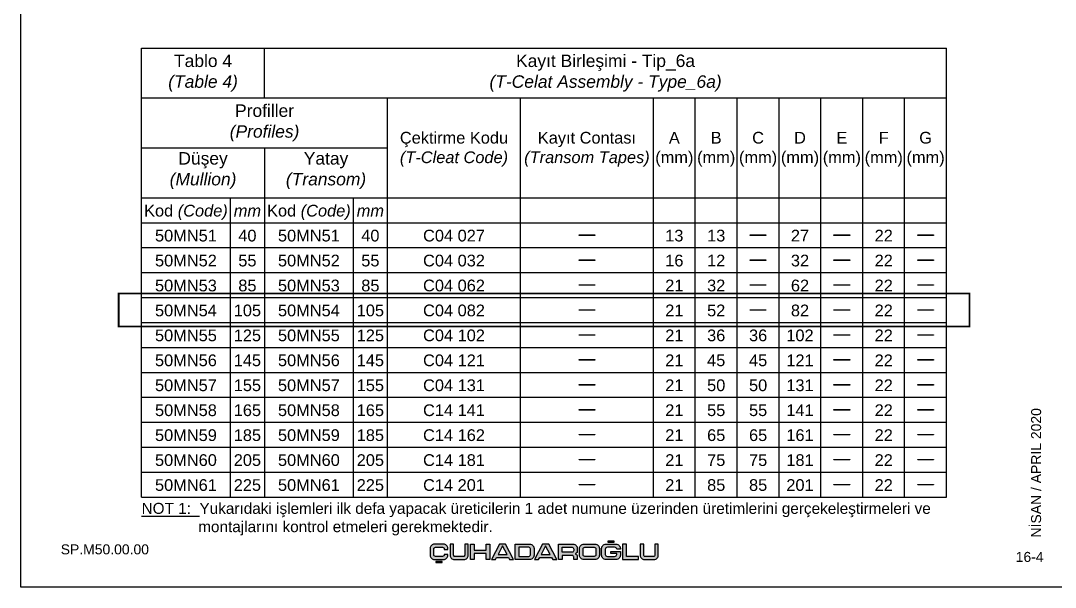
# Model space of a CAD drawing. Header units: millimetres. Extents: x 226 to 1066, y 456 to 1447.
# Drawn here: x 225.7 to 433.3, y 456 to 569.6 of the extents above; entities that cross this region are included whole.
import ezdxf

# ---------------------------------------------------------------- set-up
doc = ezdxf.new("R2010")
doc.units = ezdxf.units.MM
for name, color, linetype in [('ANTET', 140, 'Continuous'), ('nokta', 140, 'Continuous'), ('yazı_numara_k', 11, 'Continuous')]:
    doc.layers.add(name, color=color, linetype=linetype)
doc.styles.get("Standard").update_dxf_attribs({"font": 'arial.ttf'})

# ---------------------------------------------------------------- blocks, each defined once
blk = doc.blocks.new('TABLO - KM1')
at = {"color": 0}
for p, q in [((-283.74, 1797.96), (-122.25, 1797.96)), ((-283.74, 1707.96), (-283.74, 1797.96)), ((-259.07, 1787.96), (-259.07, 1797.96)), ((-122.25, 1707.96), (-122.25, 1797.96)), ((-283.74, 1787.96), (-122.25, 1787.96)), ((-234.4, 1707.96), (-234.4, 1787.96)), ((-207.73, 1707.96), (-207.73, 1787.96)), ((-181.06, 1707.96), (-181.06, 1787.96)), ((-172.66, 1707.96), (-172.66, 1787.96)), ((-164.26, 1707.96), (-164.26, 1787.96)), ((-155.85, 1707.96), (-155.85, 1787.96)), ((-147.45, 1707.96), (-147.45, 1787.96)), ((-139.05, 1707.96), (-139.05, 1787.96)), ((-130.65, 1707.96), (-130.65, 1787.96)), ((-283.74, 1777.96), (-234.4, 1777.96)), ((-259.07, 1777.96), (-259.07, 1707.96)), ((-283.74, 1767.96), (-122.25, 1767.96)), ((-265.95, 1767.96), (-265.95, 1707.96)), ((-241.28, 1767.96), (-241.28, 1707.96)), ((-283.74, 1762.96), (-122.25, 1762.96)), ((-283.74, 1757.96), (-122.25, 1757.96)), ((-283.74, 1757.96), (-122.25, 1757.96)), ((-283.74, 1752.96), (-122.25, 1752.96)), ((-283.74, 1752.96), (-122.25, 1752.96)), ((-283.74, 1747.96), (-122.25, 1747.96)), ((-283.74, 1747.96), (-122.25, 1747.96)), ((-283.74, 1742.96), (-122.25, 1742.96)), ((-283.74, 1742.96), (-122.25, 1742.96)), ((-283.74, 1737.96), (-122.25, 1737.96)), ((-283.74, 1737.96), (-122.25, 1737.96)), ((-283.74, 1732.96), (-122.25, 1732.96)), ((-283.74, 1732.96), (-122.25, 1732.96)), ((-283.74, 1727.96), (-122.25, 1727.96)), ((-283.74, 1727.96), (-122.25, 1727.96)), ((-283.74, 1722.96), (-122.25, 1722.96)), ((-283.74, 1722.96), (-122.25, 1722.96)), ((-283.74, 1717.96), (-122.25, 1717.96)), ((-283.74, 1717.96), (-122.25, 1717.96)), ((-283.74, 1712.96), (-122.25, 1712.96)), ((-283.74, 1712.96), (-122.25, 1712.96)), ((-283.74, 1707.96), (-122.25, 1707.96)), ((-283.74, 1707.96), (-122.25, 1707.96))]:
    blk.add_line(p, q, dxfattribs=at)
at = {"layer": 'yazı_numara_k', "color": 0, "attachment_point": 1}
for s, insert, char_height, width in [('{\\pxqc,t2.646;Profiller\\P\\fArial|b0|i1|c0|p0;(Profiles)}', (-283.74, 1786.67), 2.5, 49.3422), ('{\\pxqc,t2.81489;Çektirme Kodu\\P\\fArial|b0|i1|c0|p0;(T-Cleat Code)}', (-234.4, 1781.17), 2.35, 26.6711), ('{\\pxqc,t2.81489;Kayıt Contası\\P\\fArial|b0|i1|c0|p0;(Transom Tapes)}', (-207.73, 1781.17), 2.35, 26.6711), ('{\\pxqc,t2.81489;A\\P(mm)}', (-181.06, 1781.17), 2.35, 8.402), ('{\\pxqc,t2.81489;B\\P(mm)}', (-172.66, 1781.17), 2.35, 8.402), ('{\\pxqc,t2.81489;C\\P(mm)}', (-164.26, 1781.17), 2.35, 8.402), ('{\\pxqc,t2.81489;D\\P(mm)}', (-155.85, 1781.17), 2.35, 8.402), ('{\\pxqc,t2.81489;E\\P(mm)}', (-147.45, 1781.17), 2.35, 8.402), ('{\\pxqc,t2.81489;F\\P(mm)}', (-139.05, 1781.17), 2.35, 8.402), ('{\\pxqc,t2.81489;G\\P(mm)}', (-130.65, 1781.17), 2.35, 8.402), ('{\\pxqc,t2.646;Düşey\\P\\fArial|b0|i1|c0|p0;(Mullion)}', (-283.74, 1777.11), 2.5, 24.6711), ('{\\pxqc,t2.646;Yatay\\P\\fArial|b0|i1|c0|p0;(Transom)}', (-259.07, 1777.11), 2.5, 24.6711), ('{\\pxqc,t2.81489;Kod \\fArial|b0|i1|c0|p0;(Code)}', (-283.74, 1766.55), 2.35, 17.7925), ('{\\pxqc,t2.81489;Kod \\fArial|b0|i1|c0|p0;(Code)}', (-259.07, 1766.55), 2.35, 17.7925), ('{\\pxqc,t2.81489;\\fArial|b0|i1|c0|p0;mm}', (-265.95, 1766.55), 2.35, 6.8786), ('{\\pxqc,t2.81489;\\fArial|b0|i1|c0|p0;mm}', (-241.28, 1766.55), 2.35, 6.8786)]:
    blk.add_mtext(s, dxfattribs=dict(at, insert=insert, char_height=char_height, width=width))
blk = doc.blocks.new('NOT1A')
at = {"layer": 'nokta', "color": 0, "insert": (24.25, 1931.48), "char_height": 2.2, "width": 182.2788, "attachment_point": 1}
blk.add_mtext('{\\fArial|b0|i0|c162|p18;\\LNOT 1:\\l  Yukarıdaki işlemleri ilk defa yapacak üreticilerin 1 adet numune üzerinden üretimlerini gerçekeleştirmeleri ve \\P^I   montajlarını kontrol etmeleri gerekmektedir.}', dxfattribs=at)
blk = doc.blocks.new('ÇUHADAROĞLU')
at = {"layer": 'ANTET'}
h = blk.add_hatch(color=7, dxfattribs=at)
h.paths.add_polyline_path([(159.1, 19.64, -0.414214), (159.42, 19.96), (160.84, 19.96, -0.414214), (161.16, 19.64), (161.16, 19.54), (161.9, 19.54), (161.9, 19.73, 0.414214), (161.05, 20.59), (159.21, 20.59, 0.414214), (158.36, 19.73), (158.36, 18.36, 0.414214), (159.21, 17.51), (161.05, 17.51, 0.414214), (161.9, 18.36), (161.9, 18.55), (161.16, 18.55), (161.16, 18.46, -0.414214), (160.84, 18.13), (159.42, 18.13, -0.414214), (159.1, 18.46)])
h.paths.add_polyline_path([(159.48, 17.12), (159.48, 16.9), (160.78, 16.9), (160.78, 17.12)])
h.paths.add_polyline_path([(165.15, 17.51, 0.414214), (166, 18.36), (166, 20.59), (165.29, 20.59), (165.29, 18.39, -0.414214), (165.03, 18.13), (163.32, 18.13, -0.414214), (163.06, 18.39), (163.06, 20.59), (162.35, 20.59), (162.35, 18.36, 0.414214), (163.2, 17.51)])
h.paths.add_polyline_path([(167.19, 18.73), (169.58, 18.73), (169.58, 17.51), (170.32, 17.51), (170.32, 20.59), (169.58, 20.59), (169.58, 19.36), (167.19, 19.36), (167.19, 20.59), (166.45, 20.59), (166.45, 17.51), (167.19, 17.51)])
h.paths.add_polyline_path([(170.66, 17.51), (171.46, 17.51), (171.69, 17.95), (174.05, 17.95), (174.29, 17.51), (175.09, 17.51), (173.48, 20.6), (172.27, 20.6)])
h.paths.add_polyline_path([(171.97, 18.49), (172.87, 20.23), (173.78, 18.49)], flags=16)
h.paths.add_polyline_path([(175.43, 17.51), (178.34, 17.51, 0.414214), (179.19, 18.36), (179.19, 19.73, 0.414214), (178.34, 20.59), (175.43, 20.59)])
h.paths.add_polyline_path([(176.14, 19.96), (178.15, 19.96, -0.414214), (178.47, 19.64), (178.47, 18.46, -0.414214), (178.15, 18.13), (176.14, 18.13)], flags=16)
h.paths.add_polyline_path([(180.34, 17.95), (182.7, 17.95), (182.94, 17.51), (183.74, 17.51), (182.13, 20.6), (180.92, 20.6), (179.31, 17.51), (180.11, 17.51)])
h.paths.add_polyline_path([(180.62, 18.49), (181.52, 20.23), (182.43, 18.49)], flags=16)
h.paths.add_polyline_path([(184.84, 18.34), (186.84, 18.34, -0.414214), (187.17, 18.02), (187.17, 17.51), (187.88, 17.51), (187.88, 18.21, 0.203358), (187.78, 18.44, 0.098259), (187.5, 18.62), (187.5, 18.7, 0.058399), (187.74, 18.83, 0.246853), (187.88, 19.09), (187.88, 19.73, 0.414214), (187.03, 20.59), (184.13, 20.59), (184.13, 17.51), (184.84, 17.51)])
h.paths.add_polyline_path([(184.84, 18.99), (184.84, 19.96), (186.82, 19.96, -0.414214), (187.17, 19.61), (187.17, 19.31, -0.414214), (186.84, 18.99)], flags=16)
h.paths.add_polyline_path([(191.45, 17.51, 0.414214), (192.31, 18.36), (192.31, 19.73, 0.414214), (191.45, 20.59), (189.19, 20.59, 0.414214), (188.33, 19.73), (188.33, 18.36, 0.414214), (189.19, 17.51)])
h.paths.add_polyline_path([(189.37, 18.13, -0.414214), (189.05, 18.46), (189.05, 19.64, -0.414214), (189.37, 19.96), (191.27, 19.96, -0.414214), (191.59, 19.64), (191.59, 18.46, -0.414214), (191.27, 18.13)], flags=16)
h.paths.add_polyline_path([(193.61, 17.51), (195.66, 17.51, 0.414214), (196.51, 18.36), (196.51, 19.11), (194.59, 19.11), (194.59, 18.7), (195.78, 18.7), (195.78, 18.54, -0.414214), (195.37, 18.13), (193.9, 18.13, -0.414214), (193.49, 18.54), (193.49, 19.55, -0.414214), (193.9, 19.96), (195.37, 19.96, -0.407741), (195.78, 19.56), (196.51, 19.56), (196.51, 19.73, 0.414214), (195.66, 20.59), (193.61, 20.59, 0.414214), (192.76, 19.73), (192.76, 18.36, 0.414214)])
h.paths.add_polyline_path([(195.28, 20.97), (195.28, 21.19), (193.99, 21.19), (193.99, 20.97)])
h.paths.add_polyline_path([(200.14, 17.51), (200.14, 18.13), (197.76, 18.13), (197.76, 20.59), (196.97, 20.59), (196.97, 17.51)])
h.paths.add_polyline_path([(201.2, 18.39), (201.2, 20.59), (200.48, 20.59), (200.48, 18.36, 0.414214), (201.34, 17.51), (203.28, 17.51, 0.414214), (204.13, 18.36), (204.13, 20.59), (203.42, 20.59), (203.42, 18.39, -0.414214), (203.16, 18.13), (201.46, 18.13, -0.414214)])
h = blk.add_hatch(color=7, dxfattribs=at)
h.paths.add_polyline_path([(159.1, 19.64, -0.414214), (159.42, 19.96), (160.84, 19.96, -0.414214), (161.16, 19.64), (161.16, 19.54), (161.9, 19.54), (161.9, 19.73, 0.414214), (161.05, 20.59), (159.21, 20.59, 0.414214), (158.36, 19.73), (158.36, 18.36, 0.414214), (159.21, 17.51), (161.05, 17.51, 0.414214), (161.9, 18.36), (161.9, 18.55), (161.16, 18.55), (161.16, 18.46, -0.414214), (160.84, 18.13), (159.42, 18.13, -0.414214), (159.1, 18.46)])
h.paths.add_polyline_path([(159.48, 17.12), (159.48, 16.9), (160.78, 16.9), (160.78, 17.12)])
h.paths.add_polyline_path([(165.15, 17.51, 0.414214), (166, 18.36), (166, 20.59), (165.29, 20.59), (165.29, 18.39, -0.414214), (165.03, 18.13), (163.32, 18.13, -0.414214), (163.06, 18.39), (163.06, 20.59), (162.35, 20.59), (162.35, 18.36, 0.414214), (163.2, 17.51)])
h.paths.add_polyline_path([(167.19, 18.73), (169.58, 18.73), (169.58, 17.51), (170.32, 17.51), (170.32, 20.59), (169.58, 20.59), (169.58, 19.36), (167.19, 19.36), (167.19, 20.59), (166.45, 20.59), (166.45, 17.51), (167.19, 17.51)])
h.paths.add_polyline_path([(170.66, 17.51), (171.46, 17.51), (171.69, 17.95), (174.05, 17.95), (174.29, 17.51), (175.09, 17.51), (173.48, 20.6), (172.27, 20.6)])
h.paths.add_polyline_path([(171.97, 18.49), (172.87, 20.23), (173.78, 18.49)], flags=16)
h.paths.add_polyline_path([(175.43, 17.51), (178.34, 17.51, 0.414214), (179.19, 18.36), (179.19, 19.73, 0.414214), (178.34, 20.59), (175.43, 20.59)])
h.paths.add_polyline_path([(176.14, 19.96), (178.15, 19.96, -0.414214), (178.47, 19.64), (178.47, 18.46, -0.414214), (178.15, 18.13), (176.14, 18.13)], flags=16)
h.paths.add_polyline_path([(180.34, 17.95), (182.7, 17.95), (182.94, 17.51), (183.74, 17.51), (182.13, 20.6), (180.92, 20.6), (179.31, 17.51), (180.11, 17.51)])
h.paths.add_polyline_path([(180.62, 18.49), (181.52, 20.23), (182.43, 18.49)], flags=16)
h.paths.add_polyline_path([(184.84, 18.34), (186.84, 18.34, -0.414214), (187.17, 18.02), (187.17, 17.51), (187.88, 17.51), (187.88, 18.21, 0.203358), (187.78, 18.44, 0.098259), (187.5, 18.62), (187.5, 18.7, 0.058399), (187.74, 18.83, 0.246853), (187.88, 19.09), (187.88, 19.73, 0.414214), (187.03, 20.59), (184.13, 20.59), (184.13, 17.51), (184.84, 17.51)])
h.paths.add_polyline_path([(184.84, 18.99), (184.84, 19.96), (186.82, 19.96, -0.414214), (187.17, 19.61), (187.17, 19.31, -0.414214), (186.84, 18.99)], flags=16)
h.paths.add_polyline_path([(191.45, 17.51, 0.414214), (192.31, 18.36), (192.31, 19.73, 0.414214), (191.45, 20.59), (189.19, 20.59, 0.414214), (188.33, 19.73), (188.33, 18.36, 0.414214), (189.19, 17.51)])
h.paths.add_polyline_path([(189.37, 18.13, -0.414214), (189.05, 18.46), (189.05, 19.64, -0.414214), (189.37, 19.96), (191.27, 19.96, -0.414214), (191.59, 19.64), (191.59, 18.46, -0.414214), (191.27, 18.13)], flags=16)
h.paths.add_polyline_path([(193.61, 17.51), (195.66, 17.51, 0.414214), (196.51, 18.36), (196.51, 19.11), (194.59, 19.11), (194.59, 18.7), (195.78, 18.7), (195.78, 18.54, -0.414214), (195.37, 18.13), (193.9, 18.13, -0.414214), (193.49, 18.54), (193.49, 19.55, -0.414214), (193.9, 19.96), (195.37, 19.96, -0.407741), (195.78, 19.56), (196.51, 19.56), (196.51, 19.73, 0.414214), (195.66, 20.59), (193.61, 20.59, 0.414214), (192.76, 19.73), (192.76, 18.36, 0.414214)])
h.paths.add_polyline_path([(195.28, 20.97), (195.28, 21.19), (193.99, 21.19), (193.99, 20.97)])
h.paths.add_polyline_path([(200.14, 17.51), (200.14, 18.13), (197.76, 18.13), (197.76, 20.59), (196.97, 20.59), (196.97, 17.51)])
h.paths.add_polyline_path([(201.2, 18.39), (201.2, 20.59), (200.48, 20.59), (200.48, 18.36, 0.414214), (201.34, 17.51), (203.28, 17.51, 0.414214), (204.13, 18.36), (204.13, 20.59), (203.42, 20.59), (203.42, 18.39, -0.414214), (203.16, 18.13), (201.46, 18.13, -0.414214)])
at = {"layer": 'ANTET', "color": 7}
for points in [[(193.99, 21.19), (193.99, 20.97), (195.28, 20.97), (195.28, 21.19)], [(193.99, 21.19), (193.99, 20.97), (195.28, 20.97), (195.28, 21.19)], [(167.19, 20.59), (167.19, 19.36), (169.58, 19.36), (169.58, 20.59), (170.32, 20.59), (170.32, 17.51), (169.58, 17.51), (169.58, 18.73), (167.19, 18.73), (167.19, 17.51), (166.45, 17.51), (166.45, 20.59)], [(167.19, 20.59), (167.19, 19.36), (169.58, 19.36), (169.58, 20.59), (170.32, 20.59), (170.32, 17.51), (169.58, 17.51), (169.58, 18.73), (167.19, 18.73), (167.19, 17.51), (166.45, 17.51), (166.45, 20.59)], [(171.46, 17.51), (171.69, 17.95), (174.05, 17.95), (174.29, 17.51), (175.09, 17.51), (173.48, 20.6), (172.27, 20.6), (170.66, 17.51)], [(171.46, 17.51), (171.69, 17.95), (174.05, 17.95), (174.29, 17.51), (175.09, 17.51), (173.48, 20.6), (172.27, 20.6), (170.66, 17.51)], [(171.97, 18.49), (173.78, 18.49), (172.87, 20.23)], [(171.97, 18.49), (173.78, 18.49), (172.87, 20.23)], [(180.11, 17.51), (180.34, 17.95), (182.7, 17.95), (182.94, 17.51), (183.74, 17.51), (182.13, 20.6), (180.92, 20.6), (179.31, 17.51)], [(180.11, 17.51), (180.34, 17.95), (182.7, 17.95), (182.94, 17.51), (183.74, 17.51), (182.13, 20.6), (180.92, 20.6), (179.31, 17.51)], [(180.62, 18.49), (182.43, 18.49), (181.52, 20.23)], [(180.62, 18.49), (182.43, 18.49), (181.52, 20.23)], [(196.97, 20.59), (196.97, 17.51), (200.14, 17.51), (200.14, 18.13), (197.76, 18.13), (197.76, 20.59)], [(196.97, 20.59), (196.97, 17.51), (200.14, 17.51), (200.14, 18.13), (197.76, 18.13), (197.76, 20.59)], [(159.48, 17.12), (159.48, 16.9), (160.78, 16.9), (160.78, 17.12)], [(159.48, 17.12), (159.48, 16.9), (160.78, 16.9), (160.78, 17.12)]]:
    blk.add_lwpolyline(points, close=True, dxfattribs=at)
for points in [[(159.42, 18.13, -0.414214), (159.1, 18.46), (159.1, 19.64, -0.414214), (159.42, 19.96), (160.84, 19.96, -0.414214), (161.16, 19.64), (161.16, 19.54), (161.9, 19.54), (161.9, 19.73, 0.414214), (161.05, 20.59), (159.21, 20.59, 0.414214), (158.36, 19.73), (158.36, 18.36, 0.414214), (159.21, 17.51), (161.05, 17.51, 0.414214), (161.9, 18.36), (161.9, 18.55), (161.16, 18.55), (161.16, 18.46, -0.414214), (160.84, 18.13)], [(159.42, 18.13, -0.414214), (159.1, 18.46), (159.1, 19.64, -0.414214), (159.42, 19.96), (160.84, 19.96, -0.414214), (161.16, 19.64), (161.16, 19.54), (161.9, 19.54), (161.9, 19.73, 0.414214), (161.05, 20.59), (159.21, 20.59, 0.414214), (158.36, 19.73), (158.36, 18.36, 0.414214), (159.21, 17.51), (161.05, 17.51, 0.414214), (161.9, 18.36), (161.9, 18.55), (161.16, 18.55), (161.16, 18.46, -0.414214), (160.84, 18.13)], [(165.03, 18.13), (163.32, 18.13, -0.414214), (163.06, 18.39), (163.06, 20.59), (162.35, 20.59), (162.35, 18.36, 0.414214), (163.2, 17.51), (165.15, 17.51, 0.414214), (166, 18.36), (166, 20.59), (165.29, 20.59), (165.29, 18.39, -0.414214)], [(165.03, 18.13), (163.32, 18.13, -0.414214), (163.06, 18.39), (163.06, 20.59), (162.35, 20.59), (162.35, 18.36, 0.414214), (163.2, 17.51), (165.15, 17.51, 0.414214), (166, 18.36), (166, 20.59), (165.29, 20.59), (165.29, 18.39, -0.414214)], [(175.43, 17.51), (175.43, 20.59), (178.34, 20.59, -0.414214), (179.19, 19.73), (179.19, 18.36, -0.414214), (178.34, 17.51)], [(175.43, 17.51), (175.43, 20.59), (178.34, 20.59, -0.414214), (179.19, 19.73), (179.19, 18.36, -0.414214), (178.34, 17.51)], [(178.47, 19.64, 0.414214), (178.15, 19.96), (176.14, 19.96), (176.14, 18.13), (178.15, 18.13, 0.414214), (178.47, 18.46)], [(178.47, 19.64, 0.414214), (178.15, 19.96), (176.14, 19.96), (176.14, 18.13), (178.15, 18.13, 0.414214), (178.47, 18.46)], [(187.88, 18.21), (187.88, 17.51), (187.17, 17.51), (187.17, 18.02, 0.414214), (186.84, 18.34), (184.84, 18.34), (184.84, 17.51), (184.13, 17.51), (184.13, 20.59), (187.03, 20.59, -0.414214), (187.88, 19.73), (187.88, 19.09, -0.246853), (187.74, 18.83, -0.058399), (187.5, 18.7), (187.5, 18.62, -0.098259), (187.78, 18.44, -0.203358)], [(187.88, 18.21), (187.88, 17.51), (187.17, 17.51), (187.17, 18.02, 0.414214), (186.84, 18.34), (184.84, 18.34), (184.84, 17.51), (184.13, 17.51), (184.13, 20.59), (187.03, 20.59, -0.414214), (187.88, 19.73), (187.88, 19.09, -0.246853), (187.74, 18.83, -0.058399), (187.5, 18.7), (187.5, 18.62, -0.098259), (187.78, 18.44, -0.203358)], [(186.82, 19.96, -0.414214), (187.17, 19.61), (187.17, 19.31, -0.414214), (186.84, 18.99), (184.84, 18.99), (184.84, 19.96)], [(186.82, 19.96, -0.414214), (187.17, 19.61), (187.17, 19.31, -0.414214), (186.84, 18.99), (184.84, 18.99), (184.84, 19.96)], [(191.45, 17.51), (189.19, 17.51, -0.414214), (188.33, 18.36), (188.33, 19.73, -0.414214), (189.19, 20.59), (191.45, 20.59, -0.414214), (192.31, 19.73), (192.31, 18.36, -0.414214)], [(191.45, 17.51), (189.19, 17.51, -0.414214), (188.33, 18.36), (188.33, 19.73, -0.414214), (189.19, 20.59), (191.45, 20.59, -0.414214), (192.31, 19.73), (192.31, 18.36, -0.414214)], [(191.59, 19.64), (191.59, 18.46, -0.414214), (191.27, 18.13), (189.37, 18.13, -0.414214), (189.05, 18.46), (189.05, 19.64, -0.414214), (189.37, 19.96), (191.27, 19.96, -0.414214)], [(191.59, 19.64), (191.59, 18.46, -0.414214), (191.27, 18.13), (189.37, 18.13, -0.414214), (189.05, 18.46), (189.05, 19.64, -0.414214), (189.37, 19.96), (191.27, 19.96, -0.414214)], [(195.78, 18.54), (195.78, 18.7), (194.59, 18.7), (194.59, 19.11), (196.51, 19.11), (196.51, 18.36, -0.414214), (195.66, 17.51), (193.61, 17.51, -0.414214), (192.76, 18.36), (192.76, 19.73, -0.414214), (193.61, 20.59), (195.66, 20.59, -0.414214), (196.51, 19.73), (196.51, 19.56), (195.78, 19.56, 0.407741), (195.37, 19.96), (193.9, 19.96, 0.414214), (193.49, 19.55), (193.49, 18.54, 0.414214), (193.9, 18.13), (195.37, 18.13, 0.414214)], [(195.78, 18.54), (195.78, 18.7), (194.59, 18.7), (194.59, 19.11), (196.51, 19.11), (196.51, 18.36, -0.414214), (195.66, 17.51), (193.61, 17.51, -0.414214), (192.76, 18.36), (192.76, 19.73, -0.414214), (193.61, 20.59), (195.66, 20.59, -0.414214), (196.51, 19.73), (196.51, 19.56), (195.78, 19.56, 0.407741), (195.37, 19.96), (193.9, 19.96, 0.414214), (193.49, 19.55), (193.49, 18.54, 0.414214), (193.9, 18.13), (195.37, 18.13, 0.414214)], [(201.34, 17.51), (203.28, 17.51, 0.414214), (204.13, 18.36), (204.13, 20.59), (203.42, 20.59), (203.42, 18.39, -0.414214), (203.16, 18.13), (201.46, 18.13, -0.414214), (201.2, 18.39), (201.2, 20.59), (200.48, 20.59), (200.48, 18.36, 0.414214)], [(201.34, 17.51), (203.28, 17.51, 0.414214), (204.13, 18.36), (204.13, 20.59), (203.42, 20.59), (203.42, 18.39, -0.414214), (203.16, 18.13), (201.46, 18.13, -0.414214), (201.2, 18.39), (201.2, 20.59), (200.48, 20.59), (200.48, 18.36, 0.414214)]]:
    blk.add_lwpolyline(points, format="xyb", close=True, dxfattribs=at)
blk = doc.blocks.new('SP.KTGR.1A')
at = {"insert": (-248.38, 1804.14), "char_height": 2, "width": 54.4479, "attachment_point": 1}
blk.add_mtext('{\\pxql;\\fArial Unicode MS|b0|i0|c0|p34;{\\C7;SP.M50.00.00}}', dxfattribs=at)
blk = doc.blocks.new('MN50.S.1')
at = {"color": 252}
blk.add_lwpolyline([(9907.25, 888.56), (9907.25, 1185.56), (10117.25, 1185.56), (10117.25, 888.56)], close=True, dxfattribs=at)
for name, p in [('SP.KTGR.1A', (10163.66, -906.98)), ('ÇUHADAROĞLU', (9831.04, 876.61))]:
    blk.add_blockref(name, p)

msp = doc.modelspace()

# ---------------------------------------------------------------- linework, layer by layer
for points in [[(337.74, 526.58), (337.74, 526.68), (340.91, 526.68), (340.91, 526.58)], [(372.09, 526.58), (372.09, 526.68), (375.25, 526.68), (375.25, 526.58)], [(388.89, 526.58), (388.89, 526.68), (392.05, 526.68), (392.05, 526.58)], [(405.69, 526.58), (405.69, 526.68), (408.86, 526.68), (408.86, 526.58)], [(337.74, 521.58), (337.74, 521.68), (340.91, 521.68), (340.91, 521.58)], [(372.09, 521.58), (372.09, 521.68), (375.25, 521.68), (375.25, 521.58)], [(388.89, 521.58), (388.89, 521.68), (392.05, 521.68), (392.05, 521.58)], [(405.69, 521.58), (405.69, 521.68), (408.86, 521.68), (408.86, 521.58)], [(337.74, 516.58), (337.74, 516.68), (340.91, 516.68), (340.91, 516.58)], [(372.09, 516.58), (372.09, 516.68), (375.25, 516.68), (375.25, 516.58)], [(388.89, 516.58), (388.89, 516.68), (392.05, 516.68), (392.05, 516.58)], [(405.69, 516.58), (405.69, 516.68), (408.86, 516.68), (408.86, 516.58)], [(337.74, 511.58), (337.74, 511.68), (340.91, 511.68), (340.91, 511.58)], [(372.09, 511.58), (372.09, 511.68), (375.25, 511.68), (375.25, 511.58)], [(388.89, 511.58), (388.89, 511.68), (392.05, 511.68), (392.05, 511.58)], [(405.69, 511.58), (405.69, 511.68), (408.86, 511.68), (408.86, 511.58)], [(337.74, 506.58), (337.74, 506.68), (340.91, 506.68), (340.91, 506.58)], [(388.89, 506.58), (388.89, 506.68), (392.05, 506.68), (392.05, 506.58)], [(405.69, 506.58), (405.69, 506.68), (408.86, 506.68), (408.86, 506.58)], [(337.74, 501.58), (337.74, 501.68), (340.91, 501.68), (340.91, 501.58)], [(388.89, 501.58), (388.89, 501.68), (392.05, 501.68), (392.05, 501.58)], [(405.69, 501.58), (405.69, 501.68), (408.86, 501.68), (408.86, 501.58)], [(337.74, 496.58), (337.74, 496.68), (340.91, 496.68), (340.91, 496.58)], [(388.89, 496.58), (388.89, 496.68), (392.05, 496.68), (392.05, 496.58)], [(405.69, 496.58), (405.69, 496.68), (408.86, 496.68), (408.86, 496.58)], [(337.74, 491.58), (337.74, 491.68), (340.91, 491.68), (340.91, 491.58)], [(388.89, 491.58), (388.89, 491.68), (392.05, 491.68), (392.05, 491.58)], [(405.69, 491.58), (405.69, 491.68), (408.86, 491.68), (408.86, 491.58)], [(337.74, 486.58), (337.74, 486.68), (340.91, 486.68), (340.91, 486.58)], [(388.89, 486.58), (388.89, 486.68), (392.05, 486.68), (392.05, 486.58)], [(405.69, 486.58), (405.69, 486.68), (408.86, 486.68), (408.86, 486.58)], [(337.74, 481.58), (337.74, 481.68), (340.91, 481.68), (340.91, 481.58)], [(388.89, 481.58), (388.89, 481.68), (392.05, 481.68), (392.05, 481.58)], [(405.69, 481.58), (405.69, 481.68), (408.86, 481.68), (408.86, 481.58)], [(337.74, 476.58), (337.74, 476.68), (340.91, 476.68), (340.91, 476.58)], [(388.89, 476.58), (388.89, 476.68), (392.05, 476.68), (392.05, 476.58)], [(405.69, 476.58), (405.69, 476.68), (408.86, 476.68), (408.86, 476.58)]]:
    msp.add_lwpolyline(points, close=True)
at = {"color": 1, "const_width": 0.364}
msp.add_lwpolyline([(245.39, 514.93), (416.06, 514.93), (416.06, 508.32), (245.39, 508.32)], close=True, dxfattribs=at)

# ---------------------------------------------------------------- block references
at = {"ltscale": 0.1}
for name, p in [('TABLO - KM1', (533.72, -1233.83)), ('NOT1A', (225.73, -1458.51))]:
    msp.add_blockref(name, p, dxfattribs=at)
at = {"layer": 'ANTET', "color": 0}
msp.add_blockref('MN50.S.1', (-9681.52, -432.51), dxfattribs=at)

# ---------------------------------------------------------------- texts
at = {"insert": (428.44, 466.03), "char_height": 2, "width": 44.873, "attachment_point": 1, "rotation": 90}
msp.add_mtext('{\\fArial Unicode MS|b0|i0|c162|p34;\\C7;NİSAN\\fArial Unicode MS|b0|i0|c0|p34; / \\fArial Unicode MS|b0|i0|c162|p34;APRIL\\fArial Unicode MS|b0|i0|c0|p34; 2020}', dxfattribs=at)
at = {"insert": (430.94, 463.14), "char_height": 2, "width": 4.4369, "attachment_point": 3}
msp.add_mtext('{\\fArial Unicode MS|b0|i0|c0|p0;{\\C7;16-4}}', dxfattribs=at)
at = {"layer": 'yazı_numara_k', "color": 0, "attachment_point": 1}
for s, insert, char_height, width in [('{\\pxqc,t2.646;Tablo 4\\P\\fArial|b0|i1|c0|p0;(Table 4)}', (249.98, 562.84), 2.5, 24.6711), ('{\\pxqc,t2.646;Kayıt Birleşimi - Tip_6a\\P\\fArial|b0|i1|c0|p0;(T-Celat Assembly - Type_6a)}', (274.65, 562.84), 2.5, 136.8274), ('{\\pxqc,t2.81489;50MN51}', (249.98, 527.72), 2.35, 17.7925), ('{\\pxqc,t2.81489;40}', (267.77, 527.72), 2.35, 6.8786), ('{\\pxqc,t2.81489;50MN51}', (274.65, 527.72), 2.35, 17.7925), ('{\\pxqc,t2.81489;40}', (292.44, 527.72), 2.35, 6.8786), ('{\\pxqc,t2.81489;C04 027}', (299.32, 527.72), 2.35, 26.6711), ('{\\pxqc,t2.81489;13}', (352.66, 527.72), 2.35, 8.402), ('{\\pxqc,t2.81489;13}', (361.06, 527.72), 2.35, 8.402), ('{\\pxqc,t2.81489;27}', (377.87, 527.72), 2.35, 8.402), ('{\\pxqc,t2.81489;22}', (394.67, 527.72), 2.35, 8.402), ('{\\pxqc,t2.81489;50MN52}', (249.98, 522.72), 2.35, 17.7925), ('{\\pxqc,t2.81489;55}', (267.77, 522.72), 2.35, 6.8786), ('{\\pxqc,t2.81489;50MN52}', (274.65, 522.72), 2.35, 17.7925), ('{\\pxqc,t2.81489;55}', (292.44, 522.72), 2.35, 6.8786), ('{\\pxqc,t2.81489;C04 032}', (299.32, 522.72), 2.35, 26.6711), ('{\\pxqc,t2.81489;16}', (352.66, 522.72), 2.35, 8.402), ('{\\pxqc,t2.81489;12}', (361.06, 522.72), 2.35, 8.402), ('{\\pxqc,t2.81489;32}', (377.87, 522.72), 2.35, 8.402), ('{\\pxqc,t2.81489;22}', (394.67, 522.72), 2.35, 8.402), ('{\\pxqc,t2.81489;50MN53}', (249.98, 517.72), 2.35, 17.7925), ('{\\pxqc,t2.81489;85}', (267.77, 517.72), 2.35, 6.8786), ('{\\pxqc,t2.81489;50MN53}', (274.65, 517.72), 2.35, 17.7925), ('{\\pxqc,t2.81489;85}', (292.44, 517.72), 2.35, 6.8786), ('{\\pxqc,t2.81489;C04 062}', (299.32, 517.72), 2.35, 26.6711), ('{\\pxqc,t2.81489;21}', (352.66, 517.72), 2.35, 8.402), ('{\\pxqc,t2.81489;32}', (361.06, 517.72), 2.35, 8.402), ('{\\pxqc,t2.81489;62}', (377.87, 517.72), 2.35, 8.402), ('{\\pxqc,t2.81489;22}', (394.67, 517.72), 2.35, 8.402), ('{\\pxqc,t2.81489;50MN54}', (249.98, 512.72), 2.35, 17.7925), ('{\\pxqc,t2.81489;105}', (267.77, 512.72), 2.35, 6.8786), ('{\\pxqc,t2.81489;50MN54}', (274.65, 512.72), 2.35, 17.7925), ('{\\pxqc,t2.81489;105}', (292.44, 512.72), 2.35, 6.8786), ('{\\pxqc,t2.81489;C04 082}', (299.32, 512.72), 2.35, 26.6711), ('{\\pxqc,t2.81489;21}', (352.66, 512.72), 2.35, 8.402), ('{\\pxqc,t2.81489;52}', (361.06, 512.72), 2.35, 8.402), ('{\\pxqc,t2.81489;82}', (377.87, 512.72), 2.35, 8.402), ('{\\pxqc,t2.81489;22}', (394.67, 512.72), 2.35, 8.402), ('{\\pxqc,t2.81489;50MN55}', (249.98, 507.72), 2.35, 17.7925), ('{\\pxqc,t2.81489;125}', (267.77, 507.72), 2.35, 6.8786), ('{\\pxqc,t2.81489;50MN55}', (274.65, 507.72), 2.35, 17.7925), ('{\\pxqc,t2.81489;125}', (292.44, 507.72), 2.35, 6.8786), ('{\\pxqc,t2.81489;C04 102}', (299.32, 507.72), 2.35, 26.6711), ('{\\pxqc,t2.81489;21}', (352.66, 507.72), 2.35, 8.402), ('{\\pxqc,t2.81489;36}', (361.06, 507.72), 2.35, 8.402), ('{\\pxqc,t2.81489;36}', (369.47, 507.72), 2.35, 8.402), ('{\\pxqc,t2.81489;102}', (377.87, 507.72), 2.35, 8.402), ('{\\pxqc,t2.81489;22}', (394.67, 507.72), 2.35, 8.402), ('{\\pxqc,t2.81489;50MN56}', (249.98, 502.72), 2.35, 17.7925), ('{\\pxqc,t2.81489;145}', (267.77, 502.72), 2.35, 6.8786), ('{\\pxqc,t2.81489;50MN56}', (274.65, 502.72), 2.35, 17.7925), ('{\\pxqc,t2.81489;145}', (292.44, 502.72), 2.35, 6.8786), ('{\\pxqc,t2.81489;C04 121}', (299.32, 502.72), 2.35, 26.6711), ('{\\pxqc,t2.81489;21}', (352.66, 502.72), 2.35, 8.402), ('{\\pxqc,t2.81489;45}', (361.06, 502.72), 2.35, 8.402), ('{\\pxqc,t2.81489;45}', (369.47, 502.72), 2.35, 8.402), ('{\\pxqc,t2.81489;121}', (377.87, 502.72), 2.35, 8.402), ('{\\pxqc,t2.81489;22}', (394.67, 502.72), 2.35, 8.402), ('{\\pxqc,t2.81489;50MN57}', (249.98, 497.72), 2.35, 17.7925), ('{\\pxqc,t2.81489;155}', (267.77, 497.72), 2.35, 6.8786), ('{\\pxqc,t2.81489;50MN57}', (274.65, 497.72), 2.35, 17.7925), ('{\\pxqc,t2.81489;155}', (292.44, 497.72), 2.35, 6.8786), ('{\\pxqc,t2.81489;C04 131}', (299.32, 497.72), 2.35, 26.6711), ('{\\pxqc,t2.81489;21}', (352.66, 497.72), 2.35, 8.402), ('{\\pxqc,t2.81489;50}', (361.06, 497.72), 2.35, 8.402), ('{\\pxqc,t2.81489;50}', (369.47, 497.72), 2.35, 8.402), ('{\\pxqc,t2.81489;131}', (377.87, 497.72), 2.35, 8.402), ('{\\pxqc,t2.81489;22}', (394.67, 497.72), 2.35, 8.402), ('{\\pxqc,t2.81489;50MN58}', (249.98, 492.72), 2.35, 17.7925), ('{\\pxqc,t2.81489;165}', (267.77, 492.72), 2.35, 6.8786), ('{\\pxqc,t2.81489;50MN58}', (274.65, 492.72), 2.35, 17.7925), ('{\\pxqc,t2.81489;165}', (292.44, 492.72), 2.35, 6.8786), ('{\\pxqc,t2.81489;C14 141}', (299.32, 492.72), 2.35, 26.6711), ('{\\pxqc,t2.81489;21}', (352.66, 492.72), 2.35, 8.402), ('{\\pxqc,t2.81489;55}', (361.06, 492.72), 2.35, 8.402), ('{\\pxqc,t2.81489;55}', (369.47, 492.72), 2.35, 8.402), ('{\\pxqc,t2.81489;141}', (377.87, 492.72), 2.35, 8.402), ('{\\pxqc,t2.81489;22}', (394.67, 492.72), 2.35, 8.402), ('{\\pxqc,t2.81489;50MN59}', (249.98, 487.72), 2.35, 17.7925), ('{\\pxqc,t2.81489;185}', (267.77, 487.72), 2.35, 6.8786), ('{\\pxqc,t2.81489;50MN59}', (274.65, 487.72), 2.35, 17.7925), ('{\\pxqc,t2.81489;185}', (292.44, 487.72), 2.35, 6.8786), ('{\\pxqc,t2.81489;C14 162}', (299.32, 487.72), 2.35, 26.6711), ('{\\pxqc,t2.81489;21}', (352.66, 487.72), 2.35, 8.402), ('{\\pxqc,t2.81489;65}', (361.06, 487.72), 2.35, 8.402), ('{\\pxqc,t2.81489;65}', (369.47, 487.72), 2.35, 8.402), ('{\\pxqc,t2.81489;161}', (377.87, 487.72), 2.35, 8.402), ('{\\pxqc,t2.81489;22}', (394.67, 487.72), 2.35, 8.402), ('{\\pxqc,t2.81489;50MN60}', (249.98, 482.72), 2.35, 17.7925), ('{\\pxqc,t2.81489;205}', (267.77, 482.72), 2.35, 6.8786), ('{\\pxqc,t2.81489;50MN60}', (274.65, 482.72), 2.35, 17.7925), ('{\\pxqc,t2.81489;205}', (292.44, 482.72), 2.35, 6.8786), ('{\\pxqc,t2.81489;C14 181}', (299.32, 482.72), 2.35, 26.6711), ('{\\pxqc,t2.81489;21}', (352.66, 482.72), 2.35, 8.402), ('{\\pxqc,t2.81489;75}', (361.06, 482.72), 2.35, 8.402), ('{\\pxqc,t2.81489;75}', (369.47, 482.72), 2.35, 8.402), ('{\\pxqc,t2.81489;181}', (377.87, 482.72), 2.35, 8.402), ('{\\pxqc,t2.81489;22}', (394.67, 482.72), 2.35, 8.402), ('{\\pxqc,t2.81489;50MN61}', (249.98, 477.72), 2.35, 17.7925), ('{\\pxqc,t2.81489;225}', (267.77, 477.72), 2.35, 6.8786), ('{\\pxqc,t2.81489;50MN61}', (274.65, 477.72), 2.35, 17.7925), ('{\\pxqc,t2.81489;225}', (292.44, 477.72), 2.35, 6.8786), ('{\\pxqc,t2.81489;C14 201}', (299.32, 477.72), 2.35, 26.6711), ('{\\pxqc,t2.81489;21}', (352.66, 477.72), 2.35, 8.402), ('{\\pxqc,t2.81489;85}', (361.06, 477.72), 2.35, 8.402), ('{\\pxqc,t2.81489;85}', (369.47, 477.72), 2.35, 8.402), ('{\\pxqc,t2.81489;201}', (377.87, 477.72), 2.35, 8.402), ('{\\pxqc,t2.81489;22}', (394.67, 477.72), 2.35, 8.402)]:
    msp.add_mtext(s, dxfattribs=dict(at, insert=insert, char_height=char_height, width=width))

doc.saveas('drawing.dxf')
